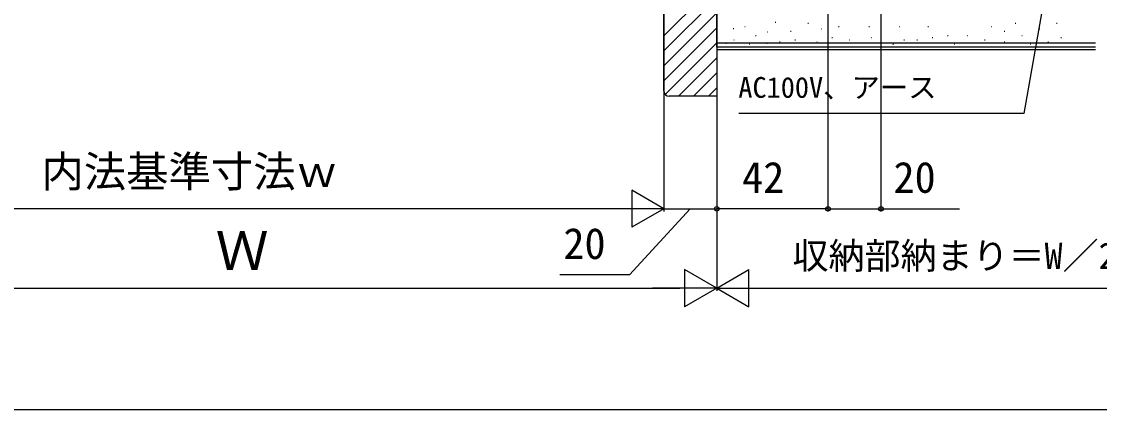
# Model space of a CAD drawing. Units: millimetres, scale not verified. Extents: x -700 to 700, y -1043 to 1038.
# Drawn here: x -223.9 to 183.1, y -1043.3 to -896.8 of the extents above; entities that cross this region are included whole.
import ezdxf
from ezdxf.enums import TextEntityAlignment as Align

# ---------------------------------------------------------------- set-up
doc = ezdxf.new("R2010")
doc.units = ezdxf.units.MM
doc.header["$LTSCALE"] = 6
for name, color, linetype in [('0-7_YKK_D', 6, 'Continuous'), ('0-8_YKK_ZWAK', 7, 'Continuous'), ('0-9_YSS_K', 3, 'Continuous'), ('0-A_YSS_KE', 3, 'Continuous')]:
    doc.layers.add(name, color=color, linetype=linetype)
doc.styles.add('ＭＳ ゴシック', font='')
doc.styles.get('ＭＳ ゴシック').set_extended_font_data('MS Gothic')

msp = doc.modelspace()

# ---------------------------------------------------------------- linework, layer by layer
at = {"layer": '0-7_YKK_D'}
for p, q in [((80.6, -775.047), (80.6, -968.5)), ((80.6, -775.047), (80.6, -968.5)), ((100.6, -777), (100.6, -968.5)), ((38.6, -778), (38.6, -968.5)), ((18.6, -792.7), (18.6, -968.5)), ((18.6, -792.7), (18.6, -968.5)), ((38.6, -792.685), (38.6, -998.5)), ((38.6, -792.685), (38.6, -998.5)), ((38.6, -792.685), (38.6, -968.5)), ((18.6, -967.5), (6.476, -960.5)), ((6.476, -960.5), (6.476, -974.5)), ((4.6, -967.5), (-277.4, -967.5)), ((18.6, -967.5), (-5.649, -967.5)), ((18.6, -967.5), (6.476, -974.5)), ((18.6, -967.5), (38.6, -967.5)), ((80.6, -967.5), (38.6, -967.5)), ((38.6, -997.5), (26.476, -990.5)), ((26.476, -990.5), (26.476, -1004.5)), ((38.6, -997.5), (50.724, -990.5)), ((50.724, -1004.5), (50.724, -990.5)), ((-297.4, -997.5), (24.6, -997.5)), ((38.6, -997.5), (14.351, -997.5)), ((38.6, -997.5), (26.476, -1004.5)), ((38.6, -997.5), (50.724, -1004.5)), ((38.6, -997.5), (62.849, -997.5)), ((52.6, -997.5), (296.6, -997.5))]:
    msp.add_line(p, q, dxfattribs=at)
for points in [[(193.101, -712.768), (192.511, -716.117), (154.54, -931.459), (46.95, -931.459)], [(28.6, -967.5), (5.627, -992.5), (-20.645, -992.5)], [(80.6, -967.5), (100.6, -967.5), (130.273, -967.5)]]:
    msp.add_lwpolyline(points, dxfattribs=at)
for centre in [(38.6, -967.5), (38.6, -967.5), (80.6, -967.5), (80.6, -967.5), (100.6, -967.5)]:
    msp.add_circle(centre, 0.85, dxfattribs=at)
at = {"layer": '0-8_YKK_ZWAK'}
msp.add_lwpolyline([(-700, -1043.3), (700, -1043.3), (700, 996.7)], dxfattribs=at)
at = {"layer": '0-9_YSS_K'}
for p, q in [((18.6, -902.225), (38.6, -882.225)), ((18.6, -907.882), (38.6, -887.882)), ((18.6, -913.539), (38.6, -893.539)), ((18.6, -919.196), (38.6, -899.196)), ((44.793, -899.448), (44.993, -899.448)), ((49.141, -898.714), (49.341, -898.714)), ((60.709, -896.999), (60.909, -896.999)), ((73.041, -897.39), (73.241, -897.39)), ((84.58, -898.714), (84.78, -898.714)), ((96.049, -898.714), (96.249, -898.714)), ((107.588, -898.714), (107.788, -898.714)), ((118.302, -898.714), (118.502, -898.714)), ((142.202, -898.714), (142.402, -898.714)), ((151.268, -897.39), (151.468, -897.39)), ((166.927, -897.39), (167.127, -897.39)), ((38.556, -901.787), (38.756, -901.787)), ((53.262, -902.011), (53.462, -902.011)), ((57.591, -900.617), (57.791, -900.617)), ((66.448, -900.362), (66.648, -900.362)), ((77.986, -899.538), (78.186, -899.538)), ((82.107, -902.835), (82.307, -902.835)), ((96.873, -902.835), (97.073, -902.835)), ((119.95, -902.835), (120.15, -902.835)), ((125.719, -902.011), (125.919, -902.011)), ((133.136, -902.011), (133.336, -902.011)), ((147.147, -900.362), (147.347, -900.362)), ((153.74, -902.011), (153.94, -902.011)), ((160.334, -899.538), (160.534, -899.538)), ((168.575, -902.835), (168.775, -902.835)), ((19.114, -924.339), (38.6, -904.853)), ((181.6, -905), (38.6, -905)), ((181.6, -907.5), (38.6, -907.5)), ((42.064, -904.905), (42.264, -904.905)), ((45.02, -903.659), (45.22, -903.659)), ((50.789, -905.307), (50.989, -905.307)), ((57.401, -904.905), (57.601, -904.905)), ((62.327, -904.483), (62.527, -904.483)), ((68.097, -903.659), (68.297, -903.659)), ((76.338, -904.483), (76.538, -904.483)), ((88.7, -903.659), (88.901, -903.659)), ((105.115, -905.307), (105.315, -905.307)), ((109.236, -903.659), (109.436, -903.659)), ((114.181, -903.659), (114.381, -903.659)), ((128.191, -905.307), (128.392, -905.307)), ((139.73, -903.659), (139.93, -903.659)), ((147.147, -904.483), (147.347, -904.483)), ((157.037, -905.307), (157.237, -905.307)), ((163.63, -904.483), (163.83, -904.483)), ((24.11, -925), (38.6, -910.51)), ((29.767, -925), (38.6, -916.167)), ((35.423, -925), (38.6, -921.823))]:
    msp.add_line(p, q, dxfattribs=at)
at = {"layer": '0-A_YSS_KE'}
for p, q in [((38.6, -906.5), (38.6, -894)), ((181.6, -906.5), (38.6, -906.5))]:
    msp.add_line(p, q, dxfattribs=at)
for points in [[(18.6, -923), (18.6, -792), (21.6, -792), (21.6, -780), (23.6, -778), (38.6, -778)], [(38.6, -778), (38.6, -925), (20.6, -925)]]:
    msp.add_lwpolyline(points, dxfattribs=at)
msp.add_arc((20.6, -923), 2, 180.00001, 269.99999, dxfattribs=at)

# ---------------------------------------------------------------- texts
at = {"layer": '0-7_YKK_D', "style": 'ＭＳ ゴシック'}
for s, height, p in [('AC100V、アース', 7.845, (46.755, -927.949)), ('内法基準寸法ｗ', 11.73, (-216.4, -962.818)), ('42', 11.73, (48.145, -965)), ('20', 11.73, (105.318, -965)), ('Ｗ', 14.66, (-150.605, -995)), ('20', 11.73, (-19.327, -990)), ('収納部納まり＝W／2＋77', 9.971, (67.191, -993.223))]:
    msp.add_text(s, height=height, dxfattribs=at).set_placement(p, align=Align.BOTTOM_LEFT)

doc.saveas('drawing.dxf')
